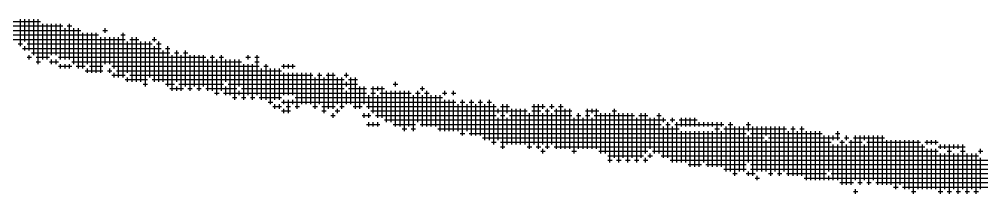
# Model space of a CAD drawing. Header units: feet. Extents: x 0 to 336400, y 0 to 237600.
# Drawn here: x 213574 to 214389, y 10554 to 10701 of the extents above; entities that cross this region are included whole.
import ezdxf

# ---------------------------------------------------------------- set-up
doc = ezdxf.new("R2010")
doc.units = ezdxf.units.FT
doc.header["$LTSCALE"] = 2200
doc.header["$MEASUREMENT"] = 0
doc.layers.add('CX-MISC', color=2, linetype='CONTINUOUS')

msp = doc.modelspace()

# ---------------------------------------------------------------- linework, layer by layer
at = {"layer": 'CX-MISC'}
for p, q in [((213452.13, 10699.51, 9817.04), (213591.99, 10699.51, 9817.04)), ((213455.91, 10695.73, 9817.04), (213610.89, 10695.73, 9817.04)), ((213574.98, 10678.72, 9817.04), (213574.98, 10701.4, 9817.04)), ((213578.76, 10682.5, 9817.04), (213578.76, 10701.4, 9817.04)), ((213582.54, 10674.94, 9817.04), (213582.54, 10701.4, 9817.04)), ((213586.32, 10671.16, 9817.04), (213586.32, 10701.4, 9817.04)), ((213590.1, 10663.6, 9817.04), (213590.1, 10701.4, 9817.04)), ((213593.88, 10667.38, 9817.04), (213593.88, 10697.62, 9817.04)), ((213597.66, 10667.38, 9817.04), (213597.66, 10697.62, 9817.04)), ((213601.44, 10671.16, 9817.04), (213601.44, 10697.62, 9817.04)), ((213605.22, 10671.16, 9817.04), (213605.22, 10697.62, 9817.04)), ((213609, 10667.38, 9817.04), (213609, 10697.62, 9817.04)), ((213614.67, 10695.73, 9817.04), (213618.45, 10695.73, 9817.04)), ((213616.56, 10667.38, 9817.04), (213616.56, 10697.62, 9817.04)), ((213497.49, 10691.95, 9817.04), (213626.01, 10691.95, 9817.04)), ((213516.39, 10688.17, 9817.04), (213641.13, 10688.17, 9817.04)), ((213612.78, 10667.38, 9817.04), (213612.78, 10693.84, 9817.04)), ((213620.34, 10663.6, 9817.04), (213620.34, 10693.84, 9817.04)), ((213624.12, 10659.82, 9817.04), (213624.12, 10693.84, 9817.04)), ((213627.9, 10659.82, 9817.04), (213627.9, 10690.06, 9817.04)), ((213631.68, 10663.6, 9817.04), (213631.68, 10690.06, 9817.04)), ((213635.46, 10656.04, 9817.04), (213635.46, 10690.06, 9817.04)), ((213639.24, 10656.04, 9817.04), (213639.24, 10690.06, 9817.04)), ((213644.91, 10691.95, 9817.04), (213648.69, 10691.95, 9817.04)), ((213646.8, 10690.06, 9817.04), (213646.8, 10693.84, 9817.04)), ((213660.03, 10688.17, 9817.04), (213663.81, 10688.17, 9817.04)), ((213661.92, 10652.26, 9817.04), (213661.92, 10690.06, 9817.04)), ((213505.05, 10684.39, 9817.04), (213663.81, 10684.39, 9817.04)), ((213573.09, 10680.61, 9817.04), (213576.87, 10680.61, 9817.04)), ((213580.65, 10680.61, 9817.04), (213686.49, 10680.61, 9817.04)), ((213643.02, 10656.04, 9817.04), (213643.02, 10686.28, 9817.04)), ((213646.8, 10663.6, 9817.04), (213646.8, 10686.28, 9817.04)), ((213650.58, 10663.6, 9817.04), (213650.58, 10686.28, 9817.04)), ((213654.36, 10659.82, 9817.04), (213654.36, 10686.28, 9817.04)), ((213658.14, 10652.26, 9817.04), (213658.14, 10686.28, 9817.04)), ((213665.7, 10656.04, 9817.04), (213665.7, 10682.5, 9817.04)), ((213667.59, 10684.39, 9817.04), (213675.15, 10684.39, 9817.04)), ((213669.48, 10648.48, 9817.04), (213669.48, 10686.28, 9817.04)), ((213673.26, 10648.48, 9817.04), (213673.26, 10686.28, 9817.04)), ((213677.04, 10648.48, 9817.04), (213677.04, 10682.5, 9817.04)), ((213680.82, 10644.7, 9817.04), (213680.82, 10682.5, 9817.04)), ((213684.6, 10652.26, 9817.04), (213684.6, 10682.5, 9817.04)), ((213686.49, 10684.39, 9817.04), (213690.27, 10684.39, 9817.04)), ((213688.38, 10682.5, 9817.04), (213688.38, 10686.28, 9817.04)), ((213690.27, 10680.61, 9817.04), (213694.05, 10680.61, 9817.04)), ((213692.16, 10648.48, 9817.04), (213692.16, 10682.5, 9817.04)), ((213576.87, 10676.83, 9817.04), (213694.05, 10676.83, 9817.04)), ((213578.76, 10674.94, 9817.04), (213578.76, 10678.72, 9817.04)), ((213582.54, 10667.38, 9817.04), (213582.54, 10671.16, 9817.04)), ((213584.43, 10673.05, 9817.04), (213701.61, 10673.05, 9817.04)), ((213688.38, 10648.48, 9817.04), (213688.38, 10678.72, 9817.04)), ((213695.94, 10648.48, 9817.04), (213695.94, 10674.94, 9817.04)), ((213697.83, 10676.83, 9817.04), (213701.61, 10676.83, 9817.04)), ((213699.72, 10644.7, 9817.04), (213699.72, 10678.72, 9817.04)), ((213703.5, 10640.92, 9817.04), (213703.5, 10671.16, 9817.04)), ((213705.39, 10673.05, 9817.04), (213709.17, 10673.05, 9817.04)), ((213707.28, 10648.48, 9817.04), (213707.28, 10674.94, 9817.04)), ((213711.06, 10640.92, 9817.04), (213711.06, 10671.16, 9817.04)), ((213712.95, 10673.05, 9817.04), (213716.73, 10673.05, 9817.04)), ((213714.84, 10644.7, 9817.04), (213714.84, 10674.94, 9817.04)), ((213718.62, 10640.92, 9817.04), (213718.62, 10671.16, 9817.04)), ((213722.4, 10644.7, 9817.04), (213722.4, 10671.16, 9817.04)), ((213726.18, 10640.92, 9817.04), (213726.18, 10671.16, 9817.04)), ((213729.96, 10644.7, 9817.04), (213729.96, 10671.16, 9817.04)), ((213737.52, 10640.92, 9817.04), (213737.52, 10671.16, 9817.04)), ((213745.08, 10640.92, 9817.04), (213745.08, 10671.16, 9817.04)), ((213767.76, 10667.38, 9817.04), (213767.76, 10671.16, 9817.04)), ((213775.32, 10637.14, 9817.04), (213775.32, 10671.16, 9817.04)), ((213580.65, 10669.27, 9817.04), (213584.43, 10669.27, 9817.04)), ((213588.21, 10669.27, 9817.04), (213599.55, 10669.27, 9817.04)), ((213588.21, 10665.49, 9817.04), (213591.99, 10665.49, 9817.04)), ((213599.55, 10665.49, 9817.04), (213607.11, 10665.49, 9817.04)), ((213601.44, 10663.6, 9817.04), (213601.44, 10667.38, 9817.04)), ((213605.22, 10663.6, 9817.04), (213605.22, 10667.38, 9817.04)), ((213607.11, 10669.27, 9817.04), (213731.85, 10669.27, 9817.04)), ((213609, 10659.82, 9817.04), (213609, 10663.6, 9817.04)), ((213612.78, 10659.82, 9817.04), (213612.78, 10663.6, 9817.04)), ((213616.56, 10659.82, 9817.04), (213616.56, 10663.6, 9817.04)), ((213618.45, 10665.49, 9817.04), (213762.09, 10665.49, 9817.04)), ((213733.74, 10640.92, 9817.04), (213733.74, 10667.38, 9817.04)), ((213735.63, 10669.27, 9817.04), (213739.41, 10669.27, 9817.04)), ((213741.3, 10637.14, 9817.04), (213741.3, 10667.38, 9817.04)), ((213743.19, 10669.27, 9817.04), (213746.97, 10669.27, 9817.04)), ((213748.86, 10648.48, 9817.04), (213748.86, 10667.38, 9817.04)), ((213752.64, 10637.14, 9817.04), (213752.64, 10667.38, 9817.04)), ((213756.42, 10633.36, 9817.04), (213756.42, 10667.38, 9817.04)), ((213760.2, 10644.7, 9817.04), (213760.2, 10667.38, 9817.04)), ((213763.98, 10633.36, 9817.04), (213763.98, 10663.6, 9817.04)), ((213765.87, 10669.27, 9817.04), (213769.65, 10669.27, 9817.04)), ((213767.76, 10637.14, 9817.04), (213767.76, 10663.6, 9817.04)), ((213771.54, 10633.36, 9817.04), (213771.54, 10663.6, 9817.04)), ((213773.43, 10669.27, 9817.04), (213777.21, 10669.27, 9817.04)), ((213773.43, 10665.49, 9817.04), (213777.21, 10665.49, 9817.04)), ((213782.88, 10633.36, 9817.04), (213782.88, 10663.6, 9817.04)), ((213798, 10659.82, 9817.04), (213798, 10663.6, 9817.04)), ((213801.78, 10659.82, 9817.04), (213801.78, 10663.6, 9817.04)), ((213805.56, 10659.82, 9817.04), (213805.56, 10663.6, 9817.04)), ((213607.11, 10661.71, 9817.04), (213618.45, 10661.71, 9817.04)), ((213622.23, 10661.71, 9817.04), (213629.79, 10661.71, 9817.04)), ((213629.79, 10657.93, 9817.04), (213644.91, 10657.93, 9817.04)), ((213631.68, 10656.04, 9817.04), (213631.68, 10659.82, 9817.04)), ((213633.57, 10661.71, 9817.04), (213644.91, 10661.71, 9817.04)), ((213648.69, 10657.93, 9817.04), (213652.47, 10657.93, 9817.04)), ((213650.58, 10656.04, 9817.04), (213650.58, 10659.82, 9817.04)), ((213652.47, 10661.71, 9817.04), (213777.21, 10661.71, 9817.04)), ((213654.36, 10652.26, 9817.04), (213654.36, 10656.04, 9817.04)), ((213656.25, 10657.93, 9817.04), (213796.11, 10657.93, 9817.04)), ((213779.1, 10633.36, 9817.04), (213779.1, 10659.82, 9817.04)), ((213780.99, 10661.71, 9817.04), (213784.77, 10661.71, 9817.04)), ((213786.66, 10629.58, 9817.04), (213786.66, 10659.82, 9817.04)), ((213790.44, 10633.36, 9817.04), (213790.44, 10659.82, 9817.04)), ((213794.22, 10633.36, 9817.04), (213794.22, 10659.82, 9817.04)), ((213796.11, 10661.71, 9817.04), (213807.45, 10661.71, 9817.04)), ((213798, 10637.14, 9817.04), (213798, 10656.04, 9817.04)), ((213801.78, 10637.14, 9817.04), (213801.78, 10656.04, 9817.04)), ((213805.56, 10637.14, 9817.04), (213805.56, 10656.04, 9817.04)), ((213809.34, 10625.8, 9817.04), (213809.34, 10656.04, 9817.04)), ((213813.12, 10629.58, 9817.04), (213813.12, 10656.04, 9817.04)), ((213816.9, 10629.58, 9817.04), (213816.9, 10656.04, 9817.04)), ((213820.68, 10629.58, 9817.04), (213820.68, 10656.04, 9817.04)), ((213828.24, 10629.58, 9817.04), (213828.24, 10656.04, 9817.04)), ((213835.8, 10625.8, 9817.04), (213835.8, 10656.04, 9817.04)), ((213839.58, 10625.8, 9817.04), (213839.58, 10656.04, 9817.04)), ((213850.92, 10652.26, 9817.04), (213850.92, 10656.04, 9817.04)), ((213652.47, 10654.15, 9817.04), (213663.81, 10654.15, 9817.04)), ((213663.81, 10650.37, 9817.04), (213682.71, 10650.37, 9817.04)), ((213665.7, 10648.48, 9817.04), (213665.7, 10652.26, 9817.04)), ((213667.59, 10654.15, 9817.04), (213822.57, 10654.15, 9817.04)), ((213686.49, 10650.37, 9817.04), (213849.03, 10650.37, 9817.04)), ((213824.46, 10625.8, 9817.04), (213824.46, 10652.26, 9817.04)), ((213826.35, 10654.15, 9817.04), (213830.13, 10654.15, 9817.04)), ((213832.02, 10622.02, 9817.04), (213832.02, 10652.26, 9817.04)), ((213833.91, 10654.15, 9817.04), (213841.47, 10654.15, 9817.04)), ((213843.36, 10629.58, 9817.04), (213843.36, 10652.26, 9817.04)), ((213847.14, 10625.8, 9817.04), (213847.14, 10652.26, 9817.04)), ((213849.03, 10654.15, 9817.04), (213852.81, 10654.15, 9817.04)), ((213850.92, 10644.7, 9817.04), (213850.92, 10648.48, 9817.04)), ((213852.81, 10650.37, 9817.04), (213860.37, 10650.37, 9817.04)), ((213854.7, 10629.58, 9817.04), (213854.7, 10652.26, 9817.04)), ((213858.48, 10625.8, 9817.04), (213858.48, 10652.26, 9817.04)), ((213892.5, 10644.7, 9817.04), (213892.5, 10648.48, 9817.04)), ((213678.93, 10646.59, 9817.04), (213682.71, 10646.59, 9817.04)), ((213697.83, 10646.59, 9817.04), (213705.39, 10646.59, 9817.04)), ((213701.61, 10642.81, 9817.04), (213712.95, 10642.81, 9817.04)), ((213707.28, 10640.92, 9817.04), (213707.28, 10644.7, 9817.04)), ((213709.17, 10646.59, 9817.04), (213746.97, 10646.59, 9817.04)), ((213716.73, 10642.81, 9817.04), (213720.51, 10642.81, 9817.04)), ((213724.29, 10642.81, 9817.04), (213728.07, 10642.81, 9817.04)), ((213731.85, 10642.81, 9817.04), (213758.31, 10642.81, 9817.04)), ((213739.41, 10639.03, 9817.04), (213743.19, 10639.03, 9817.04)), ((213746.97, 10639.03, 9817.04), (213867.93, 10639.03, 9817.04)), ((213748.86, 10637.14, 9817.04), (213748.86, 10644.7, 9817.04)), ((213750.75, 10646.59, 9817.04), (213860.37, 10646.59, 9817.04)), ((213760.2, 10637.14, 9817.04), (213760.2, 10640.92, 9817.04)), ((213762.09, 10642.81, 9817.04), (213849.03, 10642.81, 9817.04)), ((213850.92, 10629.58, 9817.04), (213850.92, 10640.92, 9817.04)), ((213852.81, 10642.81, 9817.04), (213867.93, 10642.81, 9817.04)), ((213862.26, 10625.8, 9817.04), (213862.26, 10644.7, 9817.04)), ((213866.04, 10629.58, 9817.04), (213866.04, 10644.7, 9817.04)), ((213871.71, 10642.81, 9817.04), (213883.05, 10642.81, 9817.04)), ((213871.71, 10639.03, 9817.04), (213875.49, 10639.03, 9817.04)), ((213873.6, 10622.02, 9817.04), (213873.6, 10644.7, 9817.04)), ((213877.38, 10640.92, 9817.04), (213877.38, 10644.7, 9817.04)), ((213879.27, 10639.03, 9817.04), (213905.73, 10639.03, 9817.04)), ((213881.16, 10618.24, 9817.04), (213881.16, 10644.7, 9817.04)), ((213884.94, 10614.46, 9817.04), (213884.94, 10640.92, 9817.04)), ((213888.72, 10614.46, 9817.04), (213888.72, 10640.92, 9817.04)), ((213890.61, 10646.59, 9817.04), (213894.39, 10646.59, 9817.04)), ((213892.5, 10610.68, 9817.04), (213892.5, 10640.92, 9817.04)), ((213896.28, 10610.68, 9817.04), (213896.28, 10640.92, 9817.04)), ((213900.06, 10606.9, 9817.04), (213900.06, 10640.92, 9817.04)), ((213903.84, 10610.68, 9817.04), (213903.84, 10640.92, 9817.04)), ((213909.51, 10639.03, 9817.04), (213913.29, 10639.03, 9817.04)), ((213911.4, 10614.46, 9817.04), (213911.4, 10640.92, 9817.04)), ((213913.29, 10642.81, 9817.04), (213917.07, 10642.81, 9817.04)), ((213915.18, 10640.92, 9817.04), (213915.18, 10644.7, 9817.04)), ((213917.07, 10639.03, 9817.04), (213920.85, 10639.03, 9817.04)), ((213918.96, 10610.68, 9817.04), (213918.96, 10640.92, 9817.04)), ((213932.19, 10639.03, 9817.04), (213935.97, 10639.03, 9817.04)), ((213934.08, 10637.14, 9817.04), (213934.08, 10640.92, 9817.04)), ((213939.75, 10639.03, 9817.04), (213943.53, 10639.03, 9817.04)), ((213941.64, 10637.14, 9817.04), (213941.64, 10640.92, 9817.04)), ((213754.53, 10635.25, 9817.04), (213758.31, 10635.25, 9817.04)), ((213762.09, 10635.25, 9817.04), (213765.87, 10635.25, 9817.04)), ((213769.65, 10635.25, 9817.04), (213773.43, 10635.25, 9817.04)), ((213777.21, 10635.25, 9817.04), (213796.11, 10635.25, 9817.04)), ((213784.77, 10631.47, 9817.04), (213788.55, 10631.47, 9817.04)), ((213796.11, 10631.47, 9817.04), (213943.53, 10631.47, 9817.04)), ((213798, 10629.58, 9817.04), (213798, 10633.36, 9817.04)), ((213801.78, 10622.02, 9817.04), (213801.78, 10633.36, 9817.04)), ((213805.56, 10629.58, 9817.04), (213805.56, 10633.36, 9817.04)), ((213807.45, 10635.25, 9817.04), (213932.19, 10635.25, 9817.04)), ((213869.82, 10625.8, 9817.04), (213869.82, 10637.14, 9817.04)), ((213877.38, 10618.24, 9817.04), (213877.38, 10637.14, 9817.04)), ((213907.62, 10606.9, 9817.04), (213907.62, 10637.14, 9817.04)), ((213915.18, 10610.68, 9817.04), (213915.18, 10637.14, 9817.04)), ((213922.74, 10610.68, 9817.04), (213922.74, 10637.14, 9817.04)), ((213926.52, 10610.68, 9817.04), (213926.52, 10637.14, 9817.04)), ((213930.3, 10606.9, 9817.04), (213930.3, 10637.14, 9817.04)), ((213934.08, 10606.9, 9817.04), (213934.08, 10633.36, 9817.04)), ((213937.86, 10606.9, 9817.04), (213937.86, 10633.36, 9817.04)), ((213941.64, 10606.9, 9817.04), (213941.64, 10633.36, 9817.04)), ((213947.31, 10631.47, 9817.04), (213951.09, 10631.47, 9817.04)), ((213949.2, 10603.12, 9817.04), (213949.2, 10633.36, 9817.04)), ((213954.87, 10631.47, 9817.04), (213958.65, 10631.47, 9817.04)), ((213956.76, 10603.12, 9817.04), (213956.76, 10633.36, 9817.04)), ((213962.43, 10631.47, 9817.04), (213966.21, 10631.47, 9817.04)), ((213964.32, 10603.12, 9817.04), (213964.32, 10633.36, 9817.04)), ((213969.99, 10631.47, 9817.04), (213973.77, 10631.47, 9817.04)), ((213971.88, 10599.34, 9817.04), (213971.88, 10633.36, 9817.04)), ((213788.55, 10627.69, 9817.04), (213796.11, 10627.69, 9817.04)), ((213790.44, 10625.8, 9817.04), (213790.44, 10629.58, 9817.04)), ((213794.22, 10625.8, 9817.04), (213794.22, 10629.58, 9817.04)), ((213796.11, 10623.91, 9817.04), (213803.67, 10623.91, 9817.04)), ((213798, 10622.02, 9817.04), (213798, 10625.8, 9817.04)), ((213799.89, 10627.69, 9817.04), (213803.67, 10627.69, 9817.04)), ((213807.45, 10627.69, 9817.04), (213811.23, 10627.69, 9817.04)), ((213822.57, 10627.69, 9817.04), (213826.35, 10627.69, 9817.04)), ((213830.13, 10627.69, 9817.04), (213841.47, 10627.69, 9817.04)), ((213830.13, 10623.91, 9817.04), (213833.91, 10623.91, 9817.04)), ((213841.47, 10623.91, 9817.04), (213845.25, 10623.91, 9817.04)), ((213843.36, 10622.02, 9817.04), (213843.36, 10625.8, 9817.04)), ((213845.25, 10627.69, 9817.04), (213849.03, 10627.69, 9817.04)), ((213856.59, 10627.69, 9817.04), (213864.15, 10627.69, 9817.04)), ((213867.93, 10627.69, 9817.04), (213977.55, 10627.69, 9817.04)), ((213871.71, 10623.91, 9817.04), (214004.01, 10623.91, 9817.04)), ((213945.42, 10606.9, 9817.04), (213945.42, 10629.58, 9817.04)), ((213952.98, 10606.9, 9817.04), (213952.98, 10629.58, 9817.04)), ((213960.54, 10603.12, 9817.04), (213960.54, 10629.58, 9817.04)), ((213968.1, 10599.34, 9817.04), (213968.1, 10629.58, 9817.04)), ((213975.66, 10595.56, 9817.04), (213975.66, 10629.58, 9817.04)), ((213979.44, 10622.02, 9817.04), (213979.44, 10625.8, 9817.04)), ((213981.33, 10627.69, 9817.04), (213988.89, 10627.69, 9817.04)), ((213983.22, 10591.78, 9817.04), (213983.22, 10629.58, 9817.04)), ((213987, 10622.02, 9817.04), (213987, 10629.58, 9817.04)), ((213990.78, 10595.56, 9817.04), (213990.78, 10625.8, 9817.04)), ((213994.56, 10595.56, 9817.04), (213994.56, 10625.8, 9817.04)), ((213998.34, 10595.56, 9817.04), (213998.34, 10625.8, 9817.04)), ((214002.12, 10595.56, 9817.04), (214002.12, 10625.8, 9817.04)), ((214007.79, 10627.69, 9817.04), (214019.13, 10627.69, 9817.04)), ((214007.79, 10623.91, 9817.04), (214015.35, 10623.91, 9817.04)), ((214009.68, 10595.56, 9817.04), (214009.68, 10629.58, 9817.04)), ((214013.46, 10591.78, 9817.04), (214013.46, 10629.58, 9817.04)), ((214017.24, 10625.8, 9817.04), (214017.24, 10629.58, 9817.04)), ((214019.13, 10623.91, 9817.04), (214022.91, 10623.91, 9817.04)), ((214021.02, 10591.78, 9817.04), (214021.02, 10625.8, 9817.04)), ((214022.91, 10627.69, 9817.04), (214026.69, 10627.69, 9817.04)), ((214024.8, 10625.8, 9817.04), (214024.8, 10629.58, 9817.04)), ((214026.69, 10623.91, 9817.04), (214041.81, 10623.91, 9817.04)), ((214028.58, 10591.78, 9817.04), (214028.58, 10625.8, 9817.04)), ((214030.47, 10627.69, 9817.04), (214034.25, 10627.69, 9817.04)), ((214032.36, 10591.78, 9817.04), (214032.36, 10629.58, 9817.04)), ((214036.14, 10591.78, 9817.04), (214036.14, 10625.8, 9817.04)), ((214039.92, 10591.78, 9817.04), (214039.92, 10625.8, 9817.04)), ((214053.15, 10623.91, 9817.04), (214064.49, 10623.91, 9817.04)), ((214055.04, 10591.78, 9817.04), (214055.04, 10625.8, 9817.04)), ((214058.82, 10622.02, 9817.04), (214058.82, 10625.8, 9817.04)), ((214062.6, 10591.78, 9817.04), (214062.6, 10625.8, 9817.04)), ((214075.83, 10623.91, 9817.04), (214079.61, 10623.91, 9817.04)), ((214077.72, 10584.22, 9817.04), (214077.72, 10625.8, 9817.04)), ((213837.69, 10620.13, 9817.04), (213841.47, 10620.13, 9817.04)), ((213839.58, 10618.24, 9817.04), (213839.58, 10622.02, 9817.04)), ((213864.15, 10620.13, 9817.04), (213871.71, 10620.13, 9817.04)), ((213866.04, 10618.24, 9817.04), (213866.04, 10622.02, 9817.04)), ((213869.82, 10618.24, 9817.04), (213869.82, 10622.02, 9817.04)), ((213869.82, 10610.68, 9817.04), (213869.82, 10614.46, 9817.04)), ((213873.6, 10610.68, 9817.04), (213873.6, 10614.46, 9817.04)), ((213875.49, 10620.13, 9817.04), (213977.55, 10620.13, 9817.04)), ((213877.38, 10610.68, 9817.04), (213877.38, 10614.46, 9817.04)), ((213883.05, 10616.35, 9817.04), (214121.19, 10616.35, 9817.04)), ((213979.44, 10599.34, 9817.04), (213979.44, 10618.24, 9817.04)), ((213981.33, 10620.13, 9817.04), (213985.11, 10620.13, 9817.04)), ((213987, 10595.56, 9817.04), (213987, 10618.24, 9817.04)), ((213988.89, 10620.13, 9817.04), (214041.81, 10620.13, 9817.04)), ((214005.9, 10591.78, 9817.04), (214005.9, 10622.02, 9817.04)), ((214017.24, 10595.56, 9817.04), (214017.24, 10622.02, 9817.04)), ((214024.8, 10595.56, 9817.04), (214024.8, 10622.02, 9817.04)), ((214043.7, 10588, 9817.04), (214043.7, 10618.24, 9817.04)), ((214045.59, 10620.13, 9817.04), (214049.37, 10620.13, 9817.04)), ((214047.48, 10591.78, 9817.04), (214047.48, 10622.02, 9817.04)), ((214051.26, 10591.78, 9817.04), (214051.26, 10618.24, 9817.04)), ((214053.15, 10620.13, 9817.04), (214056.93, 10620.13, 9817.04)), ((214058.82, 10591.78, 9817.04), (214058.82, 10618.24, 9817.04)), ((214060.71, 10620.13, 9817.04), (214094.73, 10620.13, 9817.04)), ((214066.38, 10588, 9817.04), (214066.38, 10622.02, 9817.04)), ((214070.16, 10588, 9817.04), (214070.16, 10622.02, 9817.04)), ((214073.94, 10580.44, 9817.04), (214073.94, 10622.02, 9817.04)), ((214081.5, 10580.44, 9817.04), (214081.5, 10622.02, 9817.04)), ((214085.28, 10584.22, 9817.04), (214085.28, 10622.02, 9817.04)), ((214089.06, 10580.44, 9817.04), (214089.06, 10622.02, 9817.04)), ((214092.84, 10584.22, 9817.04), (214092.84, 10622.02, 9817.04)), ((214096.62, 10580.44, 9817.04), (214096.62, 10618.24, 9817.04)), ((214098.51, 10620.13, 9817.04), (214106.07, 10620.13, 9817.04)), ((214100.4, 10584.22, 9817.04), (214100.4, 10622.02, 9817.04)), ((214104.18, 10588, 9817.04), (214104.18, 10622.02, 9817.04)), ((214107.96, 10591.78, 9817.04), (214107.96, 10618.24, 9817.04)), ((214111.74, 10588, 9817.04), (214111.74, 10618.24, 9817.04)), ((214113.63, 10620.13, 9817.04), (214117.41, 10620.13, 9817.04)), ((214115.52, 10588, 9817.04), (214115.52, 10622.02, 9817.04)), ((214119.3, 10614.46, 9817.04), (214119.3, 10618.24, 9817.04)), ((214123.08, 10584.22, 9817.04), (214123.08, 10614.46, 9817.04)), ((214124.97, 10616.35, 9817.04), (214128.75, 10616.35, 9817.04)), ((214126.86, 10614.46, 9817.04), (214126.86, 10618.24, 9817.04)), ((214130.64, 10580.44, 9817.04), (214130.64, 10614.46, 9817.04)), ((214132.53, 10616.35, 9817.04), (214147.65, 10616.35, 9817.04)), ((214134.42, 10610.68, 9817.04), (214134.42, 10618.24, 9817.04)), ((214138.2, 10610.68, 9817.04), (214138.2, 10618.24, 9817.04)), ((214141.98, 10610.68, 9817.04), (214141.98, 10618.24, 9817.04)), ((214145.76, 10610.68, 9817.04), (214145.76, 10618.24, 9817.04)), ((214149.54, 10610.68, 9817.04), (214149.54, 10614.46, 9817.04)), ((214153.32, 10610.68, 9817.04), (214153.32, 10614.46, 9817.04)), ((214157.1, 10610.68, 9817.04), (214157.1, 10614.46, 9817.04)), ((214160.88, 10610.68, 9817.04), (214160.88, 10614.46, 9817.04)), ((214164.66, 10576.66, 9817.04), (214164.66, 10614.46, 9817.04)), ((214168.44, 10610.68, 9817.04), (214168.44, 10614.46, 9817.04)), ((214176, 10572.88, 9817.04), (214176, 10614.46, 9817.04)), ((214191.12, 10606.9, 9817.04), (214191.12, 10614.46, 9817.04)), ((213867.93, 10612.57, 9817.04), (213879.27, 10612.57, 9817.04)), ((213890.61, 10612.57, 9817.04), (213909.51, 10612.57, 9817.04)), ((213898.17, 10608.79, 9817.04), (213901.95, 10608.79, 9817.04)), ((213905.73, 10608.79, 9817.04), (213909.51, 10608.79, 9817.04)), ((213913.29, 10612.57, 9817.04), (214117.41, 10612.57, 9817.04)), ((213928.41, 10608.79, 9817.04), (214132.53, 10608.79, 9817.04)), ((214119.3, 10584.22, 9817.04), (214119.3, 10610.68, 9817.04)), ((214121.19, 10612.57, 9817.04), (214124.97, 10612.57, 9817.04)), ((214126.86, 10580.44, 9817.04), (214126.86, 10610.68, 9817.04)), ((214128.75, 10612.57, 9817.04), (214170.33, 10612.57, 9817.04)), ((214134.42, 10580.44, 9817.04), (214134.42, 10606.9, 9817.04)), ((214138.2, 10580.44, 9817.04), (214138.2, 10606.9, 9817.04)), ((214141.98, 10576.66, 9817.04), (214141.98, 10606.9, 9817.04)), ((214145.76, 10576.66, 9817.04), (214145.76, 10606.9, 9817.04)), ((214149.54, 10576.66, 9817.04), (214149.54, 10606.9, 9817.04)), ((214153.32, 10580.44, 9817.04), (214153.32, 10606.9, 9817.04)), ((214157.1, 10576.66, 9817.04), (214157.1, 10606.9, 9817.04)), ((214160.88, 10576.66, 9817.04), (214160.88, 10606.9, 9817.04)), ((214162.77, 10608.79, 9817.04), (214166.55, 10608.79, 9817.04)), ((214168.44, 10576.66, 9817.04), (214168.44, 10606.9, 9817.04)), ((214170.33, 10608.79, 9817.04), (214223.25, 10608.79, 9817.04)), ((214172.22, 10572.88, 9817.04), (214172.22, 10610.68, 9817.04)), ((214174.11, 10612.57, 9817.04), (214177.89, 10612.57, 9817.04)), ((214179.78, 10569.1, 9817.04), (214179.78, 10610.68, 9817.04)), ((214183.56, 10572.88, 9817.04), (214183.56, 10610.68, 9817.04)), ((214187.34, 10572.88, 9817.04), (214187.34, 10610.68, 9817.04)), ((214189.23, 10612.57, 9817.04), (214193.01, 10612.57, 9817.04)), ((214194.9, 10569.1, 9817.04), (214194.9, 10610.68, 9817.04)), ((214198.68, 10572.88, 9817.04), (214198.68, 10610.68, 9817.04)), ((214202.46, 10572.88, 9817.04), (214202.46, 10610.68, 9817.04)), ((214206.24, 10603.12, 9817.04), (214206.24, 10610.68, 9817.04)), ((214210.02, 10569.1, 9817.04), (214210.02, 10610.68, 9817.04)), ((214213.8, 10572.88, 9817.04), (214213.8, 10610.68, 9817.04)), ((214217.58, 10569.1, 9817.04), (214217.58, 10610.68, 9817.04)), ((214221.36, 10572.88, 9817.04), (214221.36, 10610.68, 9817.04)), ((214225.14, 10569.1, 9817.04), (214225.14, 10606.9, 9817.04)), ((214227.03, 10608.79, 9817.04), (214230.81, 10608.79, 9817.04)), ((214228.92, 10569.1, 9817.04), (214228.92, 10610.68, 9817.04)), ((214232.7, 10569.1, 9817.04), (214232.7, 10606.9, 9817.04)), ((214234.59, 10608.79, 9817.04), (214238.37, 10608.79, 9817.04)), ((214236.48, 10569.1, 9817.04), (214236.48, 10610.68, 9817.04)), ((214240.26, 10565.32, 9817.04), (214240.26, 10606.9, 9817.04)), ((214244.04, 10565.32, 9817.04), (214244.04, 10606.9, 9817.04)), ((214247.82, 10565.32, 9817.04), (214247.82, 10606.9, 9817.04)), ((214251.6, 10565.32, 9817.04), (214251.6, 10606.9, 9817.04)), ((214266.72, 10599.34, 9817.04), (214266.72, 10606.9, 9817.04)), ((213947.31, 10605.01, 9817.04), (213951.09, 10605.01, 9817.04)), ((213954.87, 10605.01, 9817.04), (214189.23, 10605.01, 9817.04)), ((213966.21, 10601.23, 9817.04), (214204.35, 10601.23, 9817.04)), ((214191.12, 10580.44, 9817.04), (214191.12, 10603.12, 9817.04)), ((214193.01, 10605.01, 9817.04), (214253.49, 10605.01, 9817.04)), ((214206.24, 10572.88, 9817.04), (214206.24, 10599.34, 9817.04)), ((214208.13, 10601.23, 9817.04), (214268.61, 10601.23, 9817.04)), ((214255.38, 10565.32, 9817.04), (214255.38, 10603.12, 9817.04)), ((214259.16, 10572.88, 9817.04), (214259.16, 10603.12, 9817.04)), ((214262.94, 10599.34, 9817.04), (214262.94, 10603.12, 9817.04)), ((214264.83, 10605.01, 9817.04), (214268.61, 10605.01, 9817.04)), ((214270.5, 10561.54, 9817.04), (214270.5, 10599.34, 9817.04)), ((214272.39, 10601.23, 9817.04), (214276.17, 10601.23, 9817.04)), ((214274.28, 10599.34, 9817.04), (214274.28, 10603.12, 9817.04)), ((214278.06, 10561.54, 9817.04), (214278.06, 10599.34, 9817.04)), ((214279.95, 10601.23, 9817.04), (214306.41, 10601.23, 9817.04)), ((214281.84, 10565.32, 9817.04), (214281.84, 10603.12, 9817.04)), ((214285.62, 10561.54, 9817.04), (214285.62, 10603.12, 9817.04)), ((214289.4, 10599.34, 9817.04), (214289.4, 10603.12, 9817.04)), ((214293.18, 10561.54, 9817.04), (214293.18, 10603.12, 9817.04)), ((214296.96, 10565.32, 9817.04), (214296.96, 10603.12, 9817.04)), ((214300.74, 10561.54, 9817.04), (214300.74, 10603.12, 9817.04)), ((214304.52, 10561.54, 9817.04), (214304.52, 10603.12, 9817.04)), ((214308.3, 10561.54, 9817.04), (214308.3, 10599.34, 9817.04)), ((214312.08, 10561.54, 9817.04), (214312.08, 10599.34, 9817.04)), ((214315.86, 10557.76, 9817.04), (214315.86, 10599.34, 9817.04)), ((214319.64, 10561.54, 9817.04), (214319.64, 10599.34, 9817.04)), ((214323.42, 10557.76, 9817.04), (214323.42, 10599.34, 9817.04)), ((214327.2, 10557.76, 9817.04), (214327.2, 10599.34, 9817.04)), ((214330.98, 10553.98, 9817.04), (214330.98, 10599.34, 9817.04)), ((214334.76, 10557.76, 9817.04), (214334.76, 10599.34, 9817.04)), ((214342.32, 10595.56, 9817.04), (214342.32, 10599.34, 9817.04)), ((214346.1, 10595.56, 9817.04), (214346.1, 10599.34, 9817.04)), ((214349.88, 10595.56, 9817.04), (214349.88, 10599.34, 9817.04)), ((213973.77, 10597.45, 9817.04), (213977.55, 10597.45, 9817.04)), ((213981.33, 10597.45, 9817.04), (214261.05, 10597.45, 9817.04)), ((213981.33, 10593.67, 9817.04), (213985.11, 10593.67, 9817.04)), ((214004.01, 10593.67, 9817.04), (214007.79, 10593.67, 9817.04)), ((214011.57, 10593.67, 9817.04), (214015.35, 10593.67, 9817.04)), ((214015.35, 10589.89, 9817.04), (214019.13, 10589.89, 9817.04)), ((214017.24, 10588, 9817.04), (214017.24, 10591.78, 9817.04)), ((214019.13, 10593.67, 9817.04), (214022.91, 10593.67, 9817.04)), ((214026.69, 10593.67, 9817.04), (214340.43, 10593.67, 9817.04)), ((214041.81, 10589.89, 9817.04), (214045.59, 10589.89, 9817.04)), ((214064.49, 10589.89, 9817.04), (214106.07, 10589.89, 9817.04)), ((214109.85, 10589.89, 9817.04), (214351.77, 10589.89, 9817.04)), ((214262.94, 10565.32, 9817.04), (214262.94, 10595.56, 9817.04)), ((214266.72, 10565.32, 9817.04), (214266.72, 10595.56, 9817.04)), ((214268.61, 10597.45, 9817.04), (214272.39, 10597.45, 9817.04)), ((214274.28, 10561.54, 9817.04), (214274.28, 10595.56, 9817.04)), ((214276.17, 10597.45, 9817.04), (214287.51, 10597.45, 9817.04)), ((214289.4, 10565.32, 9817.04), (214289.4, 10595.56, 9817.04)), ((214291.29, 10597.45, 9817.04), (214336.65, 10597.45, 9817.04)), ((214338.54, 10557.76, 9817.04), (214338.54, 10595.56, 9817.04)), ((214340.43, 10597.45, 9817.04), (214351.77, 10597.45, 9817.04)), ((214342.32, 10557.76, 9817.04), (214342.32, 10591.78, 9817.04)), ((214346.1, 10557.76, 9817.04), (214346.1, 10591.78, 9817.04)), ((214349.88, 10557.76, 9817.04), (214349.88, 10591.78, 9817.04)), ((214351.77, 10593.67, 9817.04), (214374.45, 10593.67, 9817.04)), ((214353.66, 10591.78, 9817.04), (214353.66, 10595.56, 9817.04)), ((214357.44, 10591.78, 9817.04), (214357.44, 10595.56, 9817.04)), ((214359.33, 10589.89, 9817.04), (214363.11, 10589.89, 9817.04)), ((214361.22, 10553.98, 9817.04), (214361.22, 10595.56, 9817.04)), ((214365, 10591.78, 9817.04), (214365, 10595.56, 9817.04)), ((214368.78, 10591.78, 9817.04), (214368.78, 10595.56, 9817.04)), ((214370.67, 10589.89, 9817.04), (214374.45, 10589.89, 9817.04)), ((214372.56, 10557.76, 9817.04), (214372.56, 10595.56, 9817.04)), ((214385.79, 10589.89, 9817.04), (214389.57, 10589.89, 9817.04)), ((214387.68, 10588, 9817.04), (214387.68, 10591.78, 9817.04)), ((214072.05, 10586.11, 9817.04), (214102.29, 10586.11, 9817.04)), ((214072.05, 10582.33, 9817.04), (214075.83, 10582.33, 9817.04)), ((214079.61, 10582.33, 9817.04), (214083.39, 10582.33, 9817.04)), ((214087.17, 10582.33, 9817.04), (214090.95, 10582.33, 9817.04)), ((214094.73, 10582.33, 9817.04), (214098.51, 10582.33, 9817.04)), ((214102.29, 10582.33, 9817.04), (214106.07, 10582.33, 9817.04)), ((214104.18, 10580.44, 9817.04), (214104.18, 10584.22, 9817.04)), ((214106.07, 10586.11, 9817.04), (214109.85, 10586.11, 9817.04)), ((214107.96, 10584.22, 9817.04), (214107.96, 10588, 9817.04)), ((214117.41, 10586.11, 9817.04), (214385.79, 10586.11, 9817.04)), ((214124.97, 10582.33, 9817.04), (214438.71, 10582.33, 9817.04)), ((214353.66, 10553.98, 9817.04), (214353.66, 10588, 9817.04)), ((214357.44, 10557.76, 9817.04), (214357.44, 10588, 9817.04)), ((214365, 10557.76, 9817.04), (214365, 10588, 9817.04)), ((214368.78, 10553.98, 9817.04), (214368.78, 10588, 9817.04)), ((214376.34, 10553.98, 9817.04), (214376.34, 10588, 9817.04)), ((214380.12, 10557.76, 9817.04), (214380.12, 10588, 9817.04)), ((214383.9, 10553.98, 9817.04), (214383.9, 10588, 9817.04)), ((214387.68, 10557.76, 9817.04), (214387.68, 10584.22, 9817.04)), ((214140.09, 10578.55, 9817.04), (214151.43, 10578.55, 9817.04)), ((214155.21, 10578.55, 9817.04), (214189.23, 10578.55, 9817.04)), ((214170.33, 10574.77, 9817.04), (214189.23, 10574.77, 9817.04)), ((214193.01, 10578.55, 9817.04), (214510.53, 10578.55, 9817.04)), ((214193.01, 10574.77, 9817.04), (214536.99, 10574.77, 9817.04)), ((214177.89, 10570.99, 9817.04), (214181.67, 10570.99, 9817.04)), ((214189.23, 10570.99, 9817.04), (214196.79, 10570.99, 9817.04)), ((214191.12, 10569.1, 9817.04), (214191.12, 10572.88, 9817.04)), ((214196.79, 10567.21, 9817.04), (214200.57, 10567.21, 9817.04)), ((214198.68, 10565.32, 9817.04), (214198.68, 10569.1, 9817.04)), ((214208.13, 10570.99, 9817.04), (214211.91, 10570.99, 9817.04)), ((214215.69, 10570.99, 9817.04), (214219.47, 10570.99, 9817.04)), ((214223.25, 10570.99, 9817.04), (214257.27, 10570.99, 9817.04)), ((214238.37, 10567.21, 9817.04), (214620.15, 10567.21, 9817.04)), ((214259.16, 10565.32, 9817.04), (214259.16, 10569.1, 9817.04)), ((214261.05, 10570.99, 9817.04), (214597.47, 10570.99, 9817.04)), ((214268.61, 10563.43, 9817.04), (214279.95, 10563.43, 9817.04)), ((214281.84, 10553.98, 9817.04), (214281.84, 10557.76, 9817.04)), ((214283.73, 10563.43, 9817.04), (214287.51, 10563.43, 9817.04)), ((214291.29, 10563.43, 9817.04), (214295.07, 10563.43, 9817.04)), ((214298.85, 10563.43, 9817.04), (214684.41, 10563.43, 9817.04)), ((214313.97, 10559.65, 9817.04), (214317.75, 10559.65, 9817.04)), ((214321.53, 10559.65, 9817.04), (215138.01, 10559.65, 9817.04)), ((214279.95, 10555.87, 9817.04), (214283.73, 10555.87, 9817.04)), ((214329.09, 10555.87, 9817.04), (214332.87, 10555.87, 9817.04)), ((214351.77, 10555.87, 9817.04), (214355.55, 10555.87, 9817.04)), ((214359.33, 10555.87, 9817.04), (214363.11, 10555.87, 9817.04)), ((214366.89, 10555.87, 9817.04), (214370.67, 10555.87, 9817.04)), ((214374.45, 10555.87, 9817.04), (214378.23, 10555.87, 9817.04)), ((214382.01, 10555.87, 9817.04), (214385.79, 10555.87, 9817.04))]:
    msp.add_line(p, q, dxfattribs=at)

doc.saveas('drawing.dxf')
